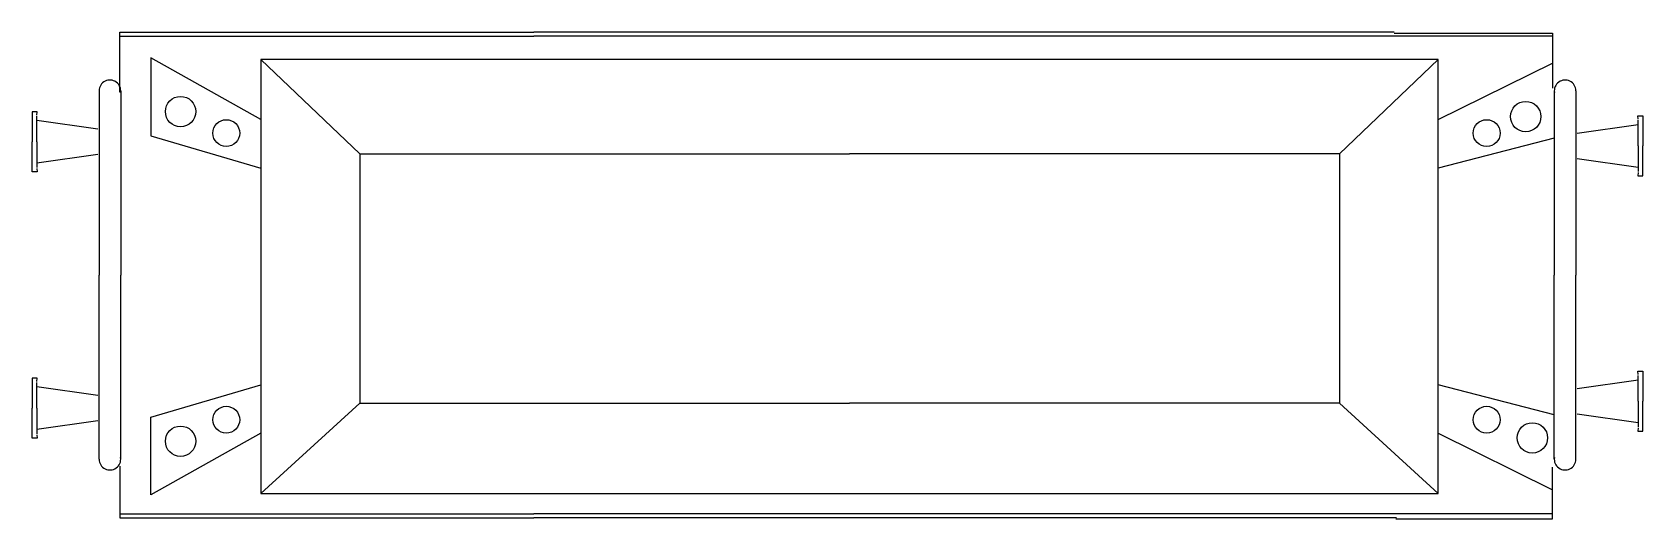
# Model space of a CAD drawing. Extents: x -0.36 to 8.22, y -1.3 to 1.29.
import ezdxf

# ---------------------------------------------------------------- set-up
doc = ezdxf.new("R2010")
doc.units = 0
doc.linetypes.add('CONTINUA', pattern=[0])
doc.layers.get('0').update_dxf_attribs({"linetype": 'CONTINUA'})

msp = doc.modelspace()

# ---------------------------------------------------------------- linework, layer by layer
at = {"color": 0}
for p, q in [((0.1099, 0.9752), (0.1099, 1.2944)), ((0.1099, 1.2944), (2.3165, 1.2944)), ((6.9003, 1.2944), (2.3165, 1.2944)), ((6.9, 1.2898), (7.744, 1.2898)), ((7.744, 1.2898), (7.744, 0.996)), ((0.1099, 1.2732), (2.3165, 1.2732)), ((7.744, 1.2732), (2.3165, 1.2732)), ((0.2762, 1.1578), (0.2762, 0.7422)), ((0.8621, 0.8282), (0.2762, 1.1578)), ((0.8621, 1.1494), (1.3886, 0.6454)), ((7.1344, 1.1494), (0.8621, 1.1494)), ((0.8621, 1.1494), (0.8621, -1.1642)), ((7.1345, 1.1494), (6.608, 0.6454)), ((7.1344, -1.1642), (7.1344, 1.1494)), ((7.1345, 0.8282), (7.744, 1.1299)), ((0, 0.9822), (0, 0)), ((0.1159, 0.9822), (0.1159, 0)), ((7.7519, 0.9822), (7.7519, 0)), ((7.8678, 0.9822), (7.8678, 0)), ((-0.3566, 0.8701), (-0.3566, 0.7098)), ((-0.3294, 0.8701), (-0.3566, 0.8701)), ((-0.3314, 0.8515), (-0.3294, 0.8701)), ((-0.3314, 0.7769), (-0.3314, 0.8468)), ((-0.0065, 0.7769), (-0.3314, 0.8235)), ((-0.3314, 0.7098), (-0.3314, 0.7769)), ((7.8743, 0.7561), (8.1992, 0.8028)), ((8.1992, 0.8307), (8.1972, 0.8494)), ((8.1972, 0.8494), (8.2244, 0.8494)), ((8.1992, 0.7561), (8.1992, 0.8261)), ((8.2244, 0.8494), (8.2244, 0.689)), ((-0.3566, 0.5494), (-0.3566, 0.7098)), ((-0.3314, 0.7098), (-0.3314, 0.6426)), ((0.2762, 0.7422), (0.8621, 0.5702)), ((7.7519, 0.73), (7.1345, 0.5702)), ((8.1992, 0.689), (8.1992, 0.7561)), ((8.1992, 0.689), (8.1992, 0.6219)), ((8.2244, 0.5286), (8.2244, 0.689)), ((-0.3314, 0.6426), (-0.3314, 0.5727)), ((-0.0065, 0.6426), (-0.3314, 0.596)), ((1.3886, 0.6454), (3.9983, 0.6454)), ((1.3886, 0.6454), (1.3886, -0.6832)), ((6.608, 0.6454), (3.9983, 0.6454)), ((6.608, 0.6454), (6.608, -0.6832)), ((7.8743, 0.6219), (8.1992, 0.5753)), ((8.1992, 0.6219), (8.1992, 0.552)), ((-0.3294, 0.5494), (-0.3566, 0.5494)), ((-0.3314, 0.568), (-0.3294, 0.5494)), ((8.1992, 0.5473), (8.1972, 0.5286)), ((8.1972, 0.5286), (8.2244, 0.5286)), ((0, -0.9822), (0, 0)), ((0.1159, -0.9822), (0.1159, 0)), ((7.7519, -0.9822), (7.7519, 0)), ((7.8678, -0.9822), (7.8678, 0)), ((8.1992, -0.5311), (8.1972, -0.5124)), ((8.1972, -0.5124), (8.2244, -0.5124)), ((8.2244, -0.5124), (8.2244, -0.6728)), ((-0.3566, -0.5494), (-0.3566, -0.7098)), ((-0.3294, -0.5494), (-0.3566, -0.5494)), ((-0.3314, -0.568), (-0.3294, -0.5494)), ((-0.3314, -0.6426), (-0.3314, -0.5727)), ((-0.0065, -0.6426), (-0.3314, -0.596)), ((0.2762, -0.757), (0.8621, -0.5851)), ((7.7519, -0.7448), (7.1345, -0.5851)), ((7.8743, -0.6057), (8.1992, -0.5591)), ((8.1992, -0.6057), (8.1992, -0.5357)), ((-0.3314, -0.7098), (-0.3314, -0.6426)), ((0.8621, -1.1642), (1.3886, -0.6832)), ((1.3886, -0.6832), (3.9983, -0.6832)), ((6.608, -0.6832), (3.9983, -0.6832)), ((7.1345, -1.1642), (6.608, -0.6832)), ((8.1992, -0.6728), (8.1992, -0.6057)), ((8.1992, -0.6728), (8.1992, -0.7399)), ((8.2244, -0.8332), (8.2244, -0.6728)), ((-0.3566, -0.8701), (-0.3566, -0.7098)), ((-0.3314, -0.7098), (-0.3314, -0.7769)), ((0.2762, -1.1726), (0.2762, -0.757)), ((7.8743, -0.7399), (8.1992, -0.7865)), ((8.1992, -0.7399), (8.1992, -0.8099)), ((-0.3314, -0.7769), (-0.3314, -0.8468)), ((-0.0065, -0.7769), (-0.3314, -0.8235)), ((-0.3314, -0.8515), (-0.3294, -0.8701)), ((0.8621, -0.843), (0.2762, -1.1726)), ((7.1345, -0.843), (7.744, -1.1447)), ((8.1992, -0.8145), (8.1972, -0.8332)), ((8.1972, -0.8332), (8.2244, -0.8332)), ((-0.3294, -0.8701), (-0.3566, -0.8701)), ((0.1099, -1.0187), (0.1099, -1.2944)), ((7.744, -1.2996), (7.744, -1.0241)), ((0.8621, -1.1642), (7.1344, -1.1642)), ((0.1099, -1.2732), (2.3165, -1.2732)), ((7.744, -1.2732), (2.3165, -1.2732)), ((0.1099, -1.2944), (2.3165, -1.2944)), ((6.9131, -1.2944), (2.3165, -1.2944)), ((6.9092, -1.2996), (7.744, -1.2996))]:
    msp.add_line(p, q, dxfattribs=at)
for centre, radius in [((0.4338, 0.8712), 0.081), ((7.6005, 0.8445), 0.081), ((0.6772, 0.7565), 0.0716), ((7.3926, 0.7565), 0.0716), ((0.6772, -0.7714), 0.0716), ((7.3926, -0.7714), 0.0716), ((0.4338, -0.886), 0.081), ((7.6361, -0.8682), 0.081)]:
    msp.add_circle(centre, radius, dxfattribs=at)
for centre, start, end in [((0.0575, 0.9818), 351.60549, 179.64584), ((7.8103, 0.9818), 0.35416, 188.39451), ((0.0575, -0.9818), 180.35416, 8.39451), ((7.8103, -0.9818), 171.60549, 359.64584)]:
    msp.add_arc(centre, 0.0575, start, end, dxfattribs=at)

doc.saveas('drawing.dxf')
